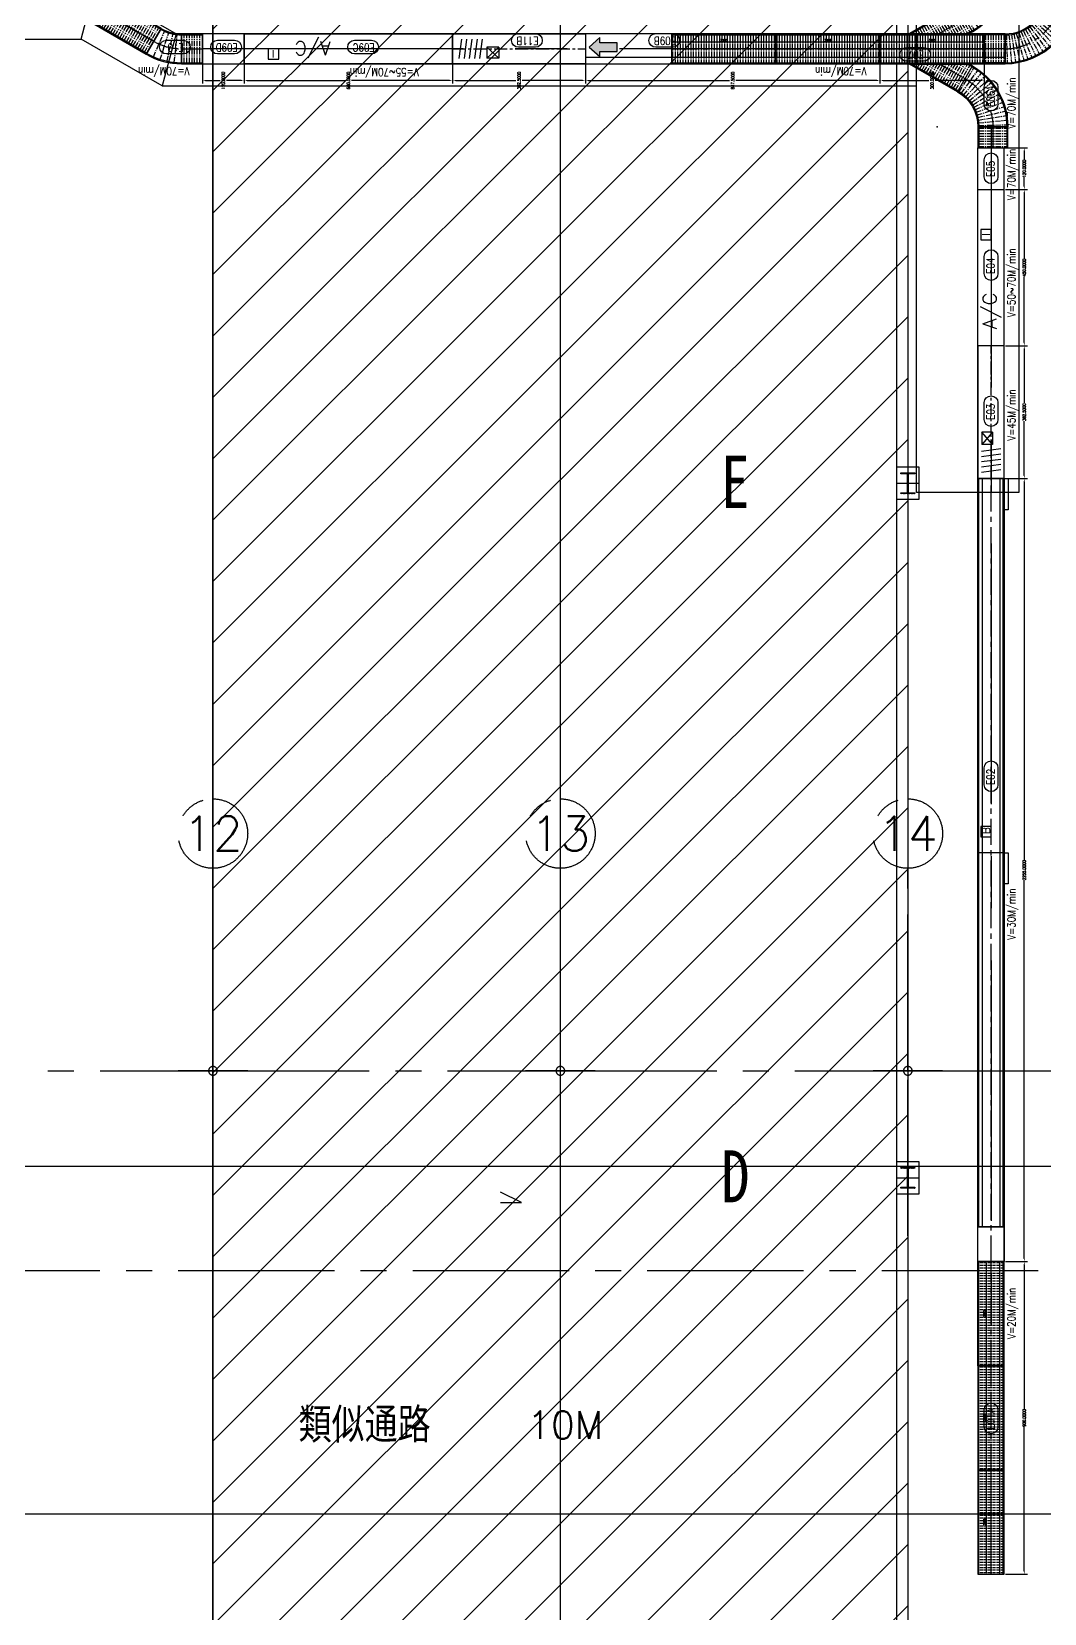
# Model space of a CAD drawing. Extents: x -40736 to 367926, y -65544 to 37405.
# Drawn here: x 345870 to 348784, y -48930 to -44375 of the extents above; entities that cross this region are included whole.
import ezdxf
from ezdxf.enums import TextEntityAlignment as Align

# ---------------------------------------------------------------- set-up
doc = ezdxf.new("R2010")
doc.units = 0
doc.header["$LTSCALE"] = 600
doc.header["$MEASUREMENT"] = 0
for name, pattern in [('CENTER', [2, 1.25, -0.25, 0.25, -0.25]), ('CENTER2', [1.125, 0.75, -0.125, 0.125, -0.125]), ('PHANTOM', [2.5, 1.25, -0.25, 0.25, -0.25, 0.25, -0.25])]:
    doc.linetypes.add(name, pattern=pattern)
doc.layers.get('0').update_dxf_attribs({"linetype": 'CONTINUOUS'})
doc.layers.get('DEFPOINTS').update_dxf_attribs({"linetype": 'CONTINUOUS'})
for name, color, linetype in [('0-CV-DIM', 3, 'CONTINUOUS'), ('0-DC_Line', 142, 'CONTINUOUS'), ('0-架台', 232, 'CONTINUOUS'), ('0-機台細部', 7, 'CONTINUOUS'), ('0-機號', 4, 'CONTINUOUS'), ('0-滾筒細部', 3, 'CONTINUOUS'), ('0-維修步道', 253, 'CONTINUOUS'), ('0-記號', 3, 'CONTINUOUS'), ('1', 1, 'CONTINUOUS'), ('C6', 6, 'CONTINUOUS'), ('底圖', 253, 'CONTINUOUS'), ('規劃圖', 253, 'CONTINUOUS')]:
    doc.layers.add(name, color=color, linetype=linetype)
doc.styles.add('AEH', font='SIMPLEX.SHX', dxfattribs={"bigfont": 'AE.SHX'})
doc.styles.add('asd', font='KAIU.TTF', dxfattribs={"width": 0.8})
doc.styles.get("Standard").update_dxf_attribs({"font": 'txt.shx', "width": 0.75, "bigfont": 'chineset.shx'})
doc.dimstyles.get("Standard").update_dxf_attribs({"dimtxt": 0.18, "dimasz": 0.18, "dimexe": 0.18, "dimexo": 0.0625, "dimgap": 0.09, "dimtad": 0, "dimtih": 1, "dimtoh": 1, "dimdec": 4, "dimzin": 0, "dimdsep": 46, "dimtxsty": 'Standard', "dimcen": 0.09, "dimadec": 0, "dimazin": 0, "dimtfac": 1, "dimtdec": 4, "dimtofl": 0, "dimtmove": 0, "dimatfit": 3, "dimfxl": 0, "dimtolj": 1, "dimtzin": 0, "dimarcsym": 0})

# ---------------------------------------------------------------- blocks, each defined once
blk = doc.blocks.new('MT_DC_Line')
at = {"layer": '0-維修步道'}
for points in [[(94290, 8552), (92790, 8552), (92790, 3797), (94290, 3395)], [(92790, 3797), (94290, 3395), (92940, 1057), (91440, 1459)], [(92940, 1057), (91440, 1459), (91440, -20248), (92940, -20248)]]:
    blk.add_lwpolyline(points, close=True, dxfattribs=at)
blk = doc.blocks.new('roller_FF')
at = {"color": 1, "linetype": 'CENTER', "ltscale": 0.1}
blk.add_line((0, -350), (0, 350), dxfattribs=at)
blk = doc.blocks.new('*D93')
at = {"layer": '0-滾筒細部', "color": 0, "lineweight": -2}
for p, q in [((0, 360), (0, 120)), ((2970, 140), (30, 140)), ((3000, 360), (3000, 120))]:
    blk.add_line(p, q, dxfattribs=at)
at = {"layer": '0-滾筒細部', "color": 0}
for points in [[(30, 145), (30, 135), (0, 140)], [(2970, 145), (2970, 135), (3000, 140)]]:
    blk.add_solid(points, dxfattribs=at)
at = {"layer": 'DEFPOINTS', "color": 0}
for p in [(0, 380), (0, 140), (3000, 380)]:
    blk.add_point(p, dxfattribs=at)
at = {"layer": '0-滾筒細部', "color": 0, "insert": (1500, 192), "char_height": 64, "attachment_point": 5}
blk.add_mtext('\\A1;3000', dxfattribs=at)
blk = doc.blocks.new('*D497')
at = {"layer": '0-CV-DIM', "color": 0, "lineweight": -2}
for p, q in [((2192.1, 9956.9), (2192.1, 9902.7)), ((2312.1, 9956.9), (2312.1, 9902.7)), ((2201.1, 9911.7), (2243.1, 9911.7)), ((2303.1, 9911.7), (2261.1, 9911.7))]:
    blk.add_line(p, q, dxfattribs=at)
at = {"layer": '0-CV-DIM', "color": 0}
for points in [[(2201.1, 9910.2), (2201.1, 9913.2), (2192.1, 9911.7)], [(2303.1, 9910.2), (2303.1, 9913.2), (2312.1, 9911.7)]]:
    blk.add_solid(points, dxfattribs=at)
at = {"layer": 'DEFPOINTS', "color": 0}
for p in [(2192.1, 9960), (2312.1, 9960), (2312.1, 9911.7)]:
    blk.add_point(p, dxfattribs=at)
at = {"layer": '0-CV-DIM', "color": 0, "insert": (2252.1, 9911.7), "char_height": 9, "attachment_point": 5, "rotation": 90}
blk.add_mtext('\\A1;120.0000', dxfattribs=at)
blk = doc.blocks.new('*D498')
at = {"layer": '0-CV-DIM', "color": 0, "lineweight": -2}
for p, q in [((2312.1, 9956.9), (2312.1, 9902.7)), ((2912.1, 9956.9), (2912.1, 9902.7)), ((2321.1, 9911.7), (2603.1, 9911.7)), ((2903.1, 9911.7), (2621.1, 9911.7))]:
    blk.add_line(p, q, dxfattribs=at)
at = {"layer": '0-CV-DIM', "color": 0}
for points in [[(2321.1, 9910.2), (2321.1, 9913.2), (2312.1, 9911.7)], [(2903.1, 9910.2), (2903.1, 9913.2), (2912.1, 9911.7)]]:
    blk.add_solid(points, dxfattribs=at)
at = {"layer": 'DEFPOINTS', "color": 0}
for p in [(2312.1, 9960), (2912.1, 9960), (2912.1, 9911.7)]:
    blk.add_point(p, dxfattribs=at)
at = {"layer": '0-CV-DIM', "color": 0, "insert": (2612.1, 9911.7), "char_height": 9, "attachment_point": 5, "rotation": 90}
blk.add_mtext('\\A1;600.0000', dxfattribs=at)
blk = doc.blocks.new('*D499')
at = {"layer": '0-CV-DIM', "color": 0, "lineweight": -2}
for p, q in [((3294.6, 9956.9), (3294.6, 9902.7)), ((4142.1, 9956.9), (4142.1, 9902.7)), ((3303.6, 9911.7), (3709.3, 9911.7)), ((4133.1, 9911.7), (3727.3, 9911.7))]:
    blk.add_line(p, q, dxfattribs=at)
at = {"layer": '0-CV-DIM', "color": 0}
for points in [[(3303.6, 9910.2), (3303.6, 9913.2), (3294.6, 9911.7)], [(4133.1, 9910.2), (4133.1, 9913.2), (4142.1, 9911.7)]]:
    blk.add_solid(points, dxfattribs=at)
at = {"layer": 'DEFPOINTS', "color": 0}
for p in [(3294.6, 9960), (4142.1, 9960), (4142.1, 9911.7)]:
    blk.add_point(p, dxfattribs=at)
at = {"layer": '0-CV-DIM', "color": 0, "insert": (3718.3, 9911.7), "char_height": 9, "attachment_point": 5, "rotation": 90}
blk.add_mtext('\\A1;847.5000', dxfattribs=at)
blk = doc.blocks.new('*D500')
at = {"layer": '0-CV-DIM', "color": 0, "lineweight": -2}
for p, q in [((4142.1, 9956.9), (4142.1, 9902.7)), ((4442.1, 9961.9), (4442.1, 9902.7)), ((4151.1, 9911.7), (4283.1, 9911.7)), ((4433.1, 9911.7), (4301.1, 9911.7))]:
    blk.add_line(p, q, dxfattribs=at)
at = {"layer": '0-CV-DIM', "color": 0}
for points in [[(4151.1, 9910.2), (4151.1, 9913.2), (4142.1, 9911.7)], [(4433.1, 9910.2), (4433.1, 9913.2), (4442.1, 9911.7)]]:
    blk.add_solid(points, dxfattribs=at)
at = {"layer": 'DEFPOINTS', "color": 0}
for p in [(4142.1, 9960), (4442.1, 9965), (4442.1, 9911.7)]:
    blk.add_point(p, dxfattribs=at)
at = {"layer": '0-CV-DIM', "color": 0, "insert": (4292.1, 9911.7), "char_height": 9, "attachment_point": 5, "rotation": 90}
blk.add_mtext('\\A1;300.0000', dxfattribs=at)
blk = doc.blocks.new('*D504')
at = {"layer": '0-CV-DIM', "color": 0, "lineweight": -2}
for p, q in [((4503.2, 9718), (4566.4, 9718)), ((4557.4, 9709), (4557.4, 9682.2)), ((4557.4, 9607), (4557.4, 9633.8)), ((4503.2, 9598), (4566.4, 9598))]:
    blk.add_line(p, q, dxfattribs=at)
at = {"layer": '0-CV-DIM', "color": 0}
for points in [[(4555.9, 9709), (4558.9, 9709), (4557.4, 9718)], [(4555.9, 9607), (4558.9, 9607), (4557.4, 9598)]]:
    blk.add_solid(points, dxfattribs=at)
at = {"layer": 'DEFPOINTS', "color": 0}
for p in [(4500.1, 9718), (4500.1, 9598), (4557.4, 9598)]:
    blk.add_point(p, dxfattribs=at)
at = {"layer": '0-CV-DIM', "color": 0, "insert": (4557.4, 9658), "char_height": 9, "attachment_point": 5, "rotation": 90}
blk.add_mtext('\\A1;120.0000', dxfattribs=at)
blk = doc.blocks.new('*D505')
at = {"layer": '0-CV-DIM', "color": 0, "lineweight": -2}
for p, q in [((4503.2, 9598), (4566.4, 9598)), ((4557.4, 9589), (4557.4, 9398.3)), ((4557.4, 9157), (4557.4, 9347.7)), ((4503.2, 9148), (4566.4, 9148))]:
    blk.add_line(p, q, dxfattribs=at)
at = {"layer": '0-CV-DIM', "color": 0}
for points in [[(4555.9, 9589), (4558.9, 9589), (4557.4, 9598)], [(4555.9, 9157), (4558.9, 9157), (4557.4, 9148)]]:
    blk.add_solid(points, dxfattribs=at)
at = {"layer": 'DEFPOINTS', "color": 0}
for p in [(4500.1, 9598), (4500.1, 9148), (4557.4, 9148)]:
    blk.add_point(p, dxfattribs=at)
at = {"layer": '0-CV-DIM', "color": 0, "insert": (4557.4, 9373), "char_height": 9, "attachment_point": 5, "rotation": 90}
blk.add_mtext('\\A1;450.0000', dxfattribs=at)
blk = doc.blocks.new('*D506')
at = {"layer": '0-CV-DIM', "color": 0, "lineweight": -2}
for p, q in [((4503.2, 9148), (4566.4, 9148)), ((4557.4, 9139), (4557.4, 8983.2)), ((4557.4, 8774.5), (4557.4, 8930.3)), ((4503.2, 8765.5), (4566.4, 8765.5))]:
    blk.add_line(p, q, dxfattribs=at)
at = {"layer": '0-CV-DIM', "color": 0}
for points in [[(4555.9, 9139), (4558.9, 9139), (4557.4, 9148)], [(4555.9, 8774.5), (4558.9, 8774.5), (4557.4, 8765.5)]]:
    blk.add_solid(points, dxfattribs=at)
at = {"layer": 'DEFPOINTS', "color": 0}
for p in [(4500.1, 9148), (4500.1, 8765.5), (4557.4, 8765.5)]:
    blk.add_point(p, dxfattribs=at)
at = {"layer": '0-CV-DIM', "color": 0, "insert": (4557.4, 8956.7), "char_height": 9, "attachment_point": 5, "rotation": 90}
blk.add_mtext('\\A1;382.5000', dxfattribs=at)
blk = doc.blocks.new('*D507')
at = {"layer": '0-CV-DIM', "color": 0, "lineweight": -2}
for p, q in [((4503.2, 8765.5), (4566.4, 8765.5)), ((4557.4, 8756.5), (4557.4, 7667.2)), ((4557.4, 6519.5), (4557.4, 7608.7)), ((4503.2, 6510.5), (4566.4, 6510.5))]:
    blk.add_line(p, q, dxfattribs=at)
at = {"layer": '0-CV-DIM', "color": 0}
for points in [[(4555.9, 8756.5), (4558.9, 8756.5), (4557.4, 8765.5)], [(4555.9, 6519.5), (4558.9, 6519.5), (4557.4, 6510.5)]]:
    blk.add_solid(points, dxfattribs=at)
at = {"layer": 'DEFPOINTS', "color": 0}
for p in [(4500.1, 8765.5), (4500.1, 6510.5), (4557.4, 6510.5)]:
    blk.add_point(p, dxfattribs=at)
at = {"layer": '0-CV-DIM', "color": 0, "insert": (4557.4, 7638), "char_height": 9, "attachment_point": 5, "rotation": 90}
blk.add_mtext('\\A1;2255.0000', dxfattribs=at)
blk = doc.blocks.new('45_0-curve')
for p, q in [((820, 2709), (-158, 1015)), ((820, 2709), (820, 989)), ((587, 585), (-158, 1015)), ((820, 989), (587, 585)), ((430, 0), (-430, 0))]:
    blk.add_line(p, q)
at = {"linetype": 'CENTER'}
blk.add_line((820, 1849), (214, 800), dxfattribs=at)
blk.add_lwpolyline([(-430, 0), (430, 0), (430, -600), (-430, -600)], close=True)
for radius, start in [(2030, 150.0028), (1170, 150.0049)]:
    blk.add_arc((1600, 0), radius, start, 180)
blk.add_arc((1600, 0), 1600, 150.0036, 180, dxfattribs=at)
blk = doc.blocks.new('GO-1')
blk.add_hatch(color=254).paths.add_polyline_path([(0, 0), (-2.75, -3), (-1.25, -3), (-1.25, -8), (1.25, -8), (1.25, -3), (2.75, -3)])
at = {"color": 254}
blk.add_lwpolyline([(1.25, -8), (1.25, -3), (2.75, -3), (0, 0), (-2.75, -3), (-1.25, -3), (-1.25, -8)], close=True, dxfattribs=at)
blk = doc.blocks.new('A$C255256BC')
for p, q in [((0, 730), (21550, 730)), ((10775, 760), (10775, 0)), ((0, 30), (21550, 30))]:
    blk.add_line(p, q)
at = {"color": 1, "linetype": 'CENTER'}
blk.add_line((-1000, 380), (21550, 380), dxfattribs=at)
for points in [[(0, 760), (-1000, 760), (-1000, 0), (0, 0)], [(0, 0), (21550, 0), (21550, 760), (0, 760)], [(10775, 870), (9875, 870), (9875, 760), (10775, 760)], [(21550, 870), (20650, 870), (20650, 760), (21550, 760)]]:
    blk.add_lwpolyline(points, close=True)
blk = doc.blocks.new('A$C24A45E0A')
for p, q in [((1445, 1013), (1015, 1758)), ((860, 0), (0, 0))]:
    blk.add_line(p, q)
for radius in [2030, 2000, 1200, 1170]:
    blk.add_arc((2030, 0), radius, 120, 180)
at = {"color": 1, "linetype": 'CENTER'}
blk.add_arc((2030, 0), 1600, 120, 180, dxfattribs=at)
blk.add_point((2030, 0))
blk = doc.blocks.new('A$C074F71BD')
at = {"color": 1, "linetype": 'CENTER'}
blk.add_line((2729, 2850), (913, 2850), dxfattribs=at)
for p, q in [((1015, 2358), (1106, 2410)), ((1030, 2332), (1166, 2410)), ((2826, 2410), (1106, 2410)), ((1430, 1639), (2766, 2410)), ((1445, 1613), (2826, 2410)), ((30, 600), (30, 0)), ((830, 600), (830, 0))]:
    blk.add_line(p, q)
at = {"color": 1}
for p, q in [((1230, 1986), (1966, 2410)), ((430, 600), (430, 0))]:
    blk.add_line(p, q, dxfattribs=at)
blk.add_lwpolyline([(0, 600), (860, 600), (860, 0), (0, 0)], close=True)
at = {"layer": '0-滾筒細部', "color": 1, "linetype": 'CENTER', "ltscale": 0.2}
for p, q in [((1396, 1619), (974, 2298)), ((1495, 1677), (1095, 2370)), ((1560, 1714), (1160, 2407)), ((1625, 1752), (1245, 2410)), ((1690, 1789), (1331, 2410)), ((1755, 1827), (1418, 2410)), ((1820, 1864), (1504, 2410)), ((1885, 1902), (1591, 2410)), ((1950, 1939), (1678, 2410)), ((2015, 1977), (1764, 2410)), ((2080, 2014), (1851, 2410)), ((2144, 2052), (1937, 2410)), ((2209, 2089), (2024, 2410)), ((2274, 2127), (2111, 2410)), ((2339, 2164), (2197, 2410)), ((2404, 2202), (2284, 2410)), ((2469, 2239), (2370, 2410)), ((2534, 2277), (2457, 2410)), ((2599, 2314), (2544, 2410)), ((1102, 1361), (484, 1869)), ((1154, 1420), (570, 1967)), ((1210, 1476), (663, 2060)), ((1269, 1528), (761, 2146)), ((1331, 1575), (865, 2226)), ((937, 1095), (208, 1425)), ((972, 1166), (266, 1543)), ((1011, 1234), (332, 1656)), ((1055, 1299), (404, 1765)), ((846, 795), (57, 926)), ((861, 872), (82, 1054)), ((882, 948), (116, 1181)), ((907, 1023), (158, 1304)), ((830, 562), (30, 562)), ((830, 487), (30, 487)), ((831, 639), (31, 665)), ((831, 639), (31, 665)), ((836, 718), (40, 796)), ((830, 412), (30, 412)), ((830, 337), (30, 337)), ((830, 262), (30, 262)), ((830, 187), (30, 187)), ((830, 112), (30, 112)), ((830, 37), (30, 37))]:
    blk.add_line(p, q, dxfattribs=at)
blk.add_blockref('A$C24A45E0A', (0, 600))
blk = doc.blocks.new('A$C13E7233A')
for p, q in [((1017, 585), (272, 1015)), ((860, 0), (0, 0))]:
    blk.add_line(p, q)
for radius in [2030, 2000, 1200, 1170]:
    blk.add_arc((2030, 0), radius, 150, 180)
at = {"color": 1, "linetype": 'CENTER'}
blk.add_arc((2030, 0), 1600, 150, 180, dxfattribs=at)
blk.add_point((2030, 0))
blk = doc.blocks.new('A$C390D36A0')
at = {"color": 1}
for p, q in [((1780, 1407), (1780, 4407)), ((644, 1400), (1350, 2622)), ((430, 600), (430, 0))]:
    blk.add_line(p, q, dxfattribs=at)
for p, q in [((272, 1615), (1350, 3482)), ((298, 1600), (1350, 3422)), ((1350, 3482), (1350, 1762)), ((991, 1200), (1350, 1822)), ((272, 1615), (1017, 1185)), ((1017, 1185), (1350, 1762)), ((30, 600), (30, 0)), ((830, 600), (830, 0))]:
    blk.add_line(p, q)
at = {"color": 1, "linetype": 'CENTER', "ltscale": 0.2}
blk.add_line((298, 1600), (991, 1200), dxfattribs=at)
blk.add_lwpolyline([(0, 600), (0, 0), (860, 0), (860, 600)], close=True)
at = {"layer": '0-滾筒細部', "color": 1, "linetype": 'CENTER', "ltscale": 0.2}
for p, q in [((1235, 3224), (1350, 3158)), ((1273, 3289), (1350, 3244)), ((973, 2769), (1350, 2551)), ((1010, 2834), (1350, 2638)), ((1048, 2899), (1350, 2725)), ((1085, 2964), (1350, 2811)), ((1123, 3029), (1350, 2898)), ((1160, 3094), (1350, 2984)), ((1198, 3159), (1350, 3071)), ((710, 2314), (1350, 1945)), ((748, 2379), (1350, 2032)), ((785, 2444), (1350, 2118)), ((823, 2509), (1350, 2205)), ((860, 2574), (1350, 2292)), ((898, 2639), (1350, 2378)), ((935, 2704), (1350, 2465)), ((448, 1860), (1141, 1460)), ((485, 1925), (1178, 1525)), ((523, 1990), (1216, 1590)), ((560, 2055), (1253, 1655)), ((598, 2120), (1291, 1720)), ((635, 2185), (1328, 1785)), ((673, 2250), (1350, 1859)), ((203, 1413), (934, 1088)), ((335, 1665), (1028, 1265)), ((373, 1730), (1066, 1330)), ((410, 1795), (1103, 1395)), ((74, 1016), (856, 849)), ((128, 1218), (889, 971)), ((30, 525), (830, 525)), ((41, 809), (837, 725)), ((30, 450), (830, 450)), ((30, 375), (830, 375)), ((30, 300), (830, 300)), ((30, 225), (830, 225)), ((30, 150), (830, 150)), ((30, 75), (830, 75))]:
    blk.add_line(p, q, dxfattribs=at)
blk.add_blockref('A$C13E7233A', (0, 600))
blk = doc.blocks.new('*D516')
at = {"layer": '0-CV-DIM', "color": 0, "lineweight": -2}
for p, q in [((4503.2, 6510.5), (4566.4, 6510.5)), ((4557.4, 6501.5), (4557.4, 6085.2)), ((4557.4, 5619.5), (4557.4, 6035.7)), ((4503.2, 5610.5), (4566.4, 5610.5))]:
    blk.add_line(p, q, dxfattribs=at)
at = {"layer": '0-CV-DIM', "color": 0}
for points in [[(4555.9, 6501.5), (4558.9, 6501.5), (4557.4, 6510.5)], [(4555.9, 5619.5), (4558.9, 5619.5), (4557.4, 5610.5)]]:
    blk.add_solid(points, dxfattribs=at)
at = {"layer": 'DEFPOINTS', "color": 0}
for p in [(4500.1, 6510.5), (4500.1, 5610.5), (4557.4, 5610.5)]:
    blk.add_point(p, dxfattribs=at)
at = {"layer": '0-CV-DIM', "color": 0, "insert": (4557.4, 6060.5), "char_height": 9, "attachment_point": 5, "rotation": 90}
blk.add_mtext('\\A1;900.0000', dxfattribs=at)
blk = doc.blocks.new('1F-2149')
at = {"color": 15, "linetype": 'PHANTOM'}
for p, q in [((15298.266919, 94038.564645), (15266.866919, 94038.564645)), ((15266.866919, 94038.564645), (15266.866919, 94003.364645)), ((15298.266919, 94038.564645), (15266.866919, 94003.364645)), ((15298.266919, 94003.364645), (15266.866919, 94038.564645)), ((15298.266919, 94038.564645), (15298.266919, 94003.364645)), ((15298.266919, 94003.364645), (15266.866919, 94003.364645))]:
    blk.add_line(p, q, dxfattribs=at)
blk = doc.blocks.new('CC_001')
at = {"color": 1, "linetype": 'CENTER', "ltscale": 0.5}
blk.add_line((500, 0), (4325, 0), dxfattribs=at)
at = {"color": 15}
for p, q in [((688, -275), (762, 275)), ((838, -275), (912, 275)), ((988, -275), (1062, 275)), ((1138, -275), (1212, 275)), ((1288, -275), (1362, 275))]:
    blk.add_line(p, q, dxfattribs=at)
blk.add_lwpolyline([(500, 380), (4325, 380), (4325, -380), (500, -380)], close=True)
at = {"color": 0, "linetype": 'ByBlock', "extrusion": (0, 0, -1), "xscale": 10, "yscale": 10, "zscale": -10, "rotation": 90}
blk.add_blockref('1F-2149', (938553, -152939), dxfattribs=at)
blk = doc.blocks.new('*D92')
at = {"layer": '0-滾筒細部', "color": 0, "lineweight": -2}
for p, q in [((0, 840), (0, 600)), ((2970, 620), (30, 620)), ((3000, 840), (3000, 600))]:
    blk.add_line(p, q, dxfattribs=at)
at = {"layer": '0-滾筒細部', "color": 0}
for points in [[(30, 625), (30, 615), (0, 620)], [(2970, 625), (2970, 615), (3000, 620)]]:
    blk.add_solid(points, dxfattribs=at)
at = {"layer": 'DEFPOINTS', "color": 0}
for p in [(0, 860), (0, 620), (3000, 860)]:
    blk.add_point(p, dxfattribs=at)
at = {"layer": '0-滾筒細部', "color": 0, "insert": (1500, 672), "char_height": 64, "attachment_point": 5}
blk.add_mtext('\\A1;3000', dxfattribs=at)
blk = doc.blocks.new('roller_FF_800')
at = {"color": 1, "linetype": 'CENTER', "ltscale": 0.1}
blk.add_line((0, -400), (0, 400), dxfattribs=at)
blk = doc.blocks.new('A$C420C0A8B')
blk.add_lwpolyline([(0, 0), (300, 0), (300, 300), (0, 300)], close=True)
blk.add_text('B', height=220).set_placement((80, 35))
blk = doc.blocks.new('A$C46C37F3C')
blk.add_lwpolyline([(0, 0), (300, 0), (300, 300), (0, 300)], close=True)
blk.add_text('I', height=220).set_placement((118, 35))
blk = doc.blocks.new('CURVE_90')
for p, q in [((1600, 1170), (1600, 2030)), ((1600, 2000), (2200, 2000)), ((1600, 1200), (2200, 1200)), ((430, 0), (-430, 0)), ((-400, 0), (-400, -600)), ((400, 0), (400, -600))]:
    blk.add_line(p, q)
at = {"color": 1}
for p, q in [((1600, 1600), (2200, 1600)), ((0, 0), (0, -600))]:
    blk.add_line(p, q, dxfattribs=at)
for points in [[(1600, 1170), (2200, 1170), (2200, 2030), (1600, 2030)], [(-430, 0), (-430, -600), (430, -600), (430, 0)]]:
    blk.add_lwpolyline(points, close=True)
for radius in [2030, 2000, 1200, 1170]:
    blk.add_arc((1600, 0), radius, 90, 180)
at = {"color": 1, "linetype": 'CENTER'}
blk.add_arc((1600, 0), 1600, 90, 180, dxfattribs=at)
blk.add_point((1600, 0))
at = {"layer": '0-滾筒細部', "color": 1, "linetype": 'CENTER', "ltscale": 0.2}
for p, q in [((1138, 1107), (830, 1846)), ((1206, 1133), (943, 1889)), ((1275, 1155), (1058, 1925)), ((1345, 1173), (1175, 1954)), ((1416, 1186), (1294, 1976)), ((1488, 1195), (1414, 1991)), ((1561, 1199), (1535, 1999)), ((1638, 1200), (1638, 2000)), ((1712, 1200), (1712, 2000)), ((1788, 1200), (1788, 2000)), ((1862, 1200), (1862, 2000)), ((1938, 1200), (1938, 2000)), ((2012, 1200), (2012, 2000)), ((2088, 1200), (2088, 2000)), ((2162, 1200), (2162, 2000)), ((724, 820), (140, 1367)), ((775, 872), (225, 1453)), ((829, 920), (316, 1533)), ((886, 965), (411, 1608)), ((946, 1006), (510, 1677)), ((1008, 1044), (613, 1740)), ((1072, 1078), (720, 1796)), ((553, 587), (-144, 978)), ((591, 649), (-82, 1082)), ((632, 709), (-14, 1181)), ((676, 766), (60, 1277)), ((443, 319), (-328, 532)), ((465, 389), (-292, 648)), ((490, 456), (-250, 761)), ((520, 523), (-200, 871)), ((401, 39), (-399, 65)), ((405, 106), (-392, 176)), ((413, 178), (-378, 296)), ((426, 249), (-357, 415)), ((-400, -38), (400, -38)), ((-400, -112), (400, -112)), ((-400, -188), (400, -188)), ((-400, -262), (400, -262)), ((-400, -338), (400, -338)), ((-400, -413), (400, -413)), ((-400, -488), (400, -488)), ((-400, -563), (400, -563))]:
    blk.add_line(p, q, dxfattribs=at)
blk = doc.blocks.new('*U407')
at = {"color": 1, "linetype": 'CENTER', "ltscale": 0.5}
blk.add_line((430, 3825), (430, 0), dxfattribs=at)
at = {"color": 15}
for p, q in [((155, 3637), (705, 3562)), ((155, 3487), (705, 3412)), ((155, 3337), (705, 3262)), ((155, 3187), (705, 3112)), ((155, 3037), (705, 2962))]:
    blk.add_line(p, q, dxfattribs=at)
blk.add_lwpolyline([(860, 3825), (860, 0), (0, 0), (0, 3825)], close=True)
at = {"color": 0, "linetype": 'ByBlock', "extrusion": (0, 0, -1), "xscale": 10, "yscale": 10, "zscale": -10, "rotation": 180}
blk.add_blockref('1F-2149', (152509, 942878), dxfattribs=at)
blk = doc.blocks.new('*D528')
at = {"layer": '0-CV-DIM', "color": 0, "lineweight": -2}
for p, q in [((2912.1, 9956.9), (2912.1, 9902.7)), ((3294.6, 9956.9), (3294.6, 9902.7)), ((2921.1, 9911.7), (3094.3, 9911.7)), ((3285.6, 9911.7), (3112.3, 9911.7))]:
    blk.add_line(p, q, dxfattribs=at)
at = {"layer": '0-CV-DIM', "color": 0}
for points in [[(2921.1, 9910.2), (2921.1, 9913.2), (2912.1, 9911.7)], [(3285.6, 9910.2), (3285.6, 9913.2), (3294.6, 9911.7)]]:
    blk.add_solid(points, dxfattribs=at)
at = {"layer": 'DEFPOINTS', "color": 0}
for p in [(2912.1, 9960), (3294.6, 9960), (3294.6, 9911.7)]:
    blk.add_point(p, dxfattribs=at)
at = {"layer": '0-CV-DIM', "color": 0, "insert": (3103.3, 9911.7), "char_height": 9, "attachment_point": 5, "rotation": 90}
blk.add_mtext('\\A1;382.5000', dxfattribs=at)
blk = doc.blocks.new('*X413')
at = {"layer": 'C6', "color": 0}
for p, q in [((11763.7, 29453.8), (11764.5, 29454.6)), ((11763.7, 29452.9), (11765.3, 29454.6)), ((11764.6, 29452.1), (11767.1, 29454.6)), ((11765.5, 29452.1), (11768, 29454.6)), ((11767.3, 29452.1), (11769.8, 29454.6)), ((11768.1, 29452.1), (11770.6, 29454.6)), ((11769.9, 29452.1), (11772.4, 29454.6)), ((11770.8, 29452.1), (11773.3, 29454.6)), ((11772.6, 29452.1), (11775.1, 29454.6)), ((11773.4, 29452.1), (11775.9, 29454.6)), ((11775.2, 29452.1), (11777.7, 29454.6)), ((11776.1, 29452.1), (11778.6, 29454.6)), ((11777.9, 29452.1), (11780.4, 29454.6)), ((11778.7, 29452.1), (11781.2, 29454.6)), ((11780.5, 29452.1), (11783, 29454.6)), ((11781.4, 29452.1), (11783.9, 29454.6)), ((11782.9, 29451.8), (11785.7, 29454.6)), ((11782.9, 29450.9), (11786.5, 29454.6)), ((11782.9, 29449.1), (11784.5, 29450.7)), ((11782.9, 29448.2), (11784.5, 29449.8)), ((11782.9, 29446.5), (11784.5, 29448.1)), ((11782.9, 29445.6), (11784.5, 29447.2)), ((11782.9, 29443.8), (11784.5, 29445.4)), ((11782.9, 29442.9), (11784.5, 29444.5)), ((11782.9, 29441.2), (11784.5, 29442.8)), ((11782.9, 29440.3), (11784.5, 29441.9)), ((11782.9, 29438.5), (11784.5, 29440.1)), ((11782.9, 29437.6), (11784.5, 29439.2)), ((11782.9, 29435.9), (11784.5, 29437.5)), ((11782.9, 29435), (11784.5, 29436.6)), ((11782.9, 29433.2), (11784.5, 29434.8)), ((11782.9, 29432.3), (11784.5, 29433.9)), ((11782.9, 29430.6), (11784.5, 29432.2)), ((11782.9, 29429.7), (11784.5, 29431.3)), ((11782.9, 29427.9), (11784.5, 29429.5)), ((11782.9, 29427), (11784.5, 29428.6)), ((11782.9, 29425.3), (11784.5, 29426.9)), ((11782.9, 29424.4), (11784.5, 29426)), ((11782.9, 29422.6), (11784.5, 29424.2)), ((11785.8, 29452.1), (11788.3, 29454.6)), ((11786.7, 29452.1), (11789.2, 29454.6)), ((11788.5, 29452.1), (11791, 29454.6)), ((11789.4, 29452.1), (11791.9, 29454.6)), ((11791.1, 29452.1), (11793.6, 29454.6)), ((11792, 29452.1), (11794.5, 29454.6)), ((11793.8, 29452.1), (11796.3, 29454.6)), ((11794.7, 29452.1), (11797.2, 29454.6)), ((11796.4, 29452.1), (11798.9, 29454.6)), ((11797.3, 29452.1), (11799.8, 29454.6)), ((11799.1, 29452.1), (11801.6, 29454.6)), ((11800, 29452.1), (11802.5, 29454.6)), ((11801.7, 29452.1), (11803.7, 29454)), ((11802.6, 29452.1), (11803.7, 29453.1)), ((11763.7, 29395.4), (11765.3, 29397.1)), ((11763.7, 29394.6), (11766.2, 29397.1)), ((11765.4, 29394.6), (11767.9, 29397.1)), ((11766.3, 29394.6), (11768.8, 29397.1)), ((11768.1, 29394.6), (11770.6, 29397.1)), ((11769, 29394.6), (11771.5, 29397.1)), ((11770.7, 29394.6), (11773.2, 29397.1)), ((11771.6, 29394.6), (11774.1, 29397.1)), ((11773.4, 29394.6), (11775.9, 29397.1)), ((11774.3, 29394.6), (11776.8, 29397.1)), ((11776, 29394.6), (11778.5, 29397.1)), ((11776.9, 29394.6), (11779.4, 29397.1)), ((11778.7, 29394.6), (11781.2, 29397.1)), ((11779.6, 29394.6), (11782.1, 29397.1)), ((11781.3, 29394.6), (11784.5, 29397.7)), ((11782.2, 29394.6), (11784.7, 29397.1)), ((11782.9, 29421.7), (11784.5, 29423.3)), ((11782.9, 29420), (11784.5, 29421.6)), ((11782.9, 29419.1), (11784.5, 29420.7)), ((11782.9, 29417.3), (11784.5, 29418.9)), ((11782.9, 29416.4), (11784.5, 29418)), ((11782.9, 29414.6), (11784.5, 29416.2)), ((11782.9, 29413.8), (11784.5, 29415.4)), ((11782.9, 29412), (11784.5, 29413.6)), ((11782.9, 29411.1), (11784.5, 29412.7)), ((11782.9, 29409.3), (11784.5, 29410.9)), ((11782.9, 29408.5), (11784.5, 29410.1)), ((11782.9, 29406.7), (11784.5, 29408.3)), ((11782.9, 29405.8), (11784.5, 29407.4)), ((11782.9, 29404), (11784.5, 29405.6)), ((11782.9, 29403.2), (11784.5, 29404.8)), ((11782.9, 29401.4), (11784.5, 29403)), ((11782.9, 29400.5), (11784.5, 29402.1)), ((11782.9, 29398.7), (11784.5, 29400.3)), ((11782.9, 29397.9), (11784.5, 29399.5)), ((11784, 29394.6), (11786.5, 29397.1)), ((11784.9, 29394.6), (11787.4, 29397.1)), ((11786.7, 29394.6), (11789.2, 29397.1)), ((11787.5, 29394.6), (11790, 29397.1)), ((11789.3, 29394.6), (11791.8, 29397.1)), ((11790.2, 29394.6), (11792.7, 29397.1)), ((11792, 29394.6), (11794.5, 29397.1)), ((11792.8, 29394.6), (11795.3, 29397.1)), ((11794.6, 29394.6), (11797.1, 29397.1)), ((11795.5, 29394.6), (11798, 29397.1)), ((11797.3, 29394.6), (11799.8, 29397.1)), ((11798.1, 29394.6), (11800.6, 29397.1)), ((11799.9, 29394.6), (11802.4, 29397.1)), ((11800.8, 29394.6), (11803.3, 29397.1)), ((11802.6, 29394.6), (11803.7, 29395.7)), ((11803.4, 29394.6), (11803.7, 29394.8))]:
    blk.add_line(p, q, dxfattribs=at)
blk = doc.blocks.new('*U537')
at = {"color": 1, "linetype": 'Continuous'}
blk.add_line((-32.5, 0), (32.5, 0), dxfattribs=at)
at = {"color": 1}
blk.add_lwpolyline([(-32.5, -46), (32.5, -46), (32.5, 46), (-32.5, 46)], close=True, dxfattribs=at)
blk.add_lwpolyline([(-20, 30), (20, 30), (20, 27.5), (0.8, 27.5), (0.8, -27.5), (20, -27.5), (20, -30), (-20, -30), (-20, -27.5), (-0.8, -27.5), (-0.8, 27.5), (-20, 27.5), (-20, 30)], dxfattribs=at)
blk.add_blockref('*X413', (-11783.7, -29424.6), dxfattribs=at)
blk = doc.blocks.new('*U538')
at = {"color": 0, "linetype": 'ByBlock', "lineweight": -2}
for p in [(0, -6000), (0, -8000)]:
    blk.add_blockref('*U537', p, dxfattribs=at)
blk = doc.blocks.new('*U531')
at = {"color": 0}
blk.add_blockref('*U538', (0, 5000), dxfattribs=at)
blk = doc.blocks.new('*U532')
at = {"layer": '1', "color": 0, "linetype": 'ByBlock', "lineweight": -2}
blk.add_blockref('*U531', (0, 0), dxfattribs=at)
blk = doc.blocks.new('CV_3000L_FF')
for p, q in [((0, 350), (3000, 350)), ((0, -350), (3000, -350))]:
    blk.add_line(p, q)
at = {"color": 1, "linetype": 'CENTER'}
blk.add_line((0, 0), (3000, 0), dxfattribs=at)
blk.add_lwpolyline([(0, -380), (3000, -380), (3000, 380), (0, 380)], close=True)
at = {"layer": '0-滾筒細部'}
for p in [(37.5, 0), (112.5, 0), (187.5, 0), (262.5, 0), (337.5, 0), (412.5, 0), (487.5, 0), (562.5, 0), (637.5, 0), (712.5, 0), (787.5, 0), (862.5, 0), (937.5, 0), (1012.5, 0), (1087.5, 0), (1162.5, 0), (1237.5, 0), (1312.5, 0), (1387.5, 0), (1462.5, 0), (1537.5, 0), (1612.5, 0), (1687.5, 0), (1762.5, 0), (1837.5, 0), (1912.5, 0), (1987.5, 0), (2062.5, 0), (2137.5, 0), (2212.5, 0), (2287.5, 0), (2362.5, 0), (2437.5, 0), (2512.5, 0), (2587.5, 0), (2662.5, 0), (2737.5, 0), (2812.5, 0), (2887.5, 0), (2962.5, 0)]:
    blk.add_blockref('roller_FF', p, dxfattribs=at)
dim = blk.add_linear_dim(base=(0, 140), p1=(3000, 380), p2=(0, 380), dimstyle='Standard', override={"dimscale": 20}, dxfattribs=at)
dim.commit()
dim.dimension.update_dxf_attribs({"geometry": '*D93', "text_midpoint": (1500, 192)})
blk = doc.blocks.new('A$C3BB94408')
for p, q in [((0.00007, 830.00009), (3000.00007, 830.00009)), ((0.00007, 30.00009), (3000.00007, 30.00009))]:
    blk.add_line(p, q)
at = {"color": 1, "linetype": 'CENTER'}
blk.add_line((0.00007, 430.00009), (3000.00007, 430.00009), dxfattribs=at)
blk.add_lwpolyline([(0.00007, 0.00009), (3000.00007, 0.00009), (3000.00007, 860.00009), (0.00007, 860.00009)], close=True)
at = {"layer": '0-滾筒細部'}
for p in [(37.50007, 430.00009), (112.50007, 430.00009), (187.50007, 430.00009), (262.50007, 430.00009), (337.50007, 430.00009), (412.50007, 430.00009), (487.50007, 430.00009), (562.50007, 430.00009), (637.50007, 430.00009), (712.50007, 430.00009), (787.50007, 430.00009), (862.50007, 430.00009), (937.50007, 430.00009), (1012.50007, 430.00009), (1087.50007, 430.00009), (1162.50007, 430.00009), (1237.50007, 430.00009), (1312.50007, 430.00009), (1387.50007, 430.00009), (1462.50007, 430.00009), (1537.50007, 430.00009), (1612.50007, 430.00009), (1687.50007, 430.00009), (1762.50007, 430.00009), (1837.50007, 430.00009), (1912.50007, 430.00009), (1987.50007, 430.00009), (2062.50007, 430.00009), (2137.50007, 430.00009), (2212.50007, 430.00009), (2287.50007, 430.00009), (2362.50007, 430.00009), (2437.50007, 430.00009), (2512.50007, 430.00009), (2587.50007, 430.00009), (2662.50007, 430.00009), (2737.50007, 430.00009), (2812.50007, 430.00009), (2887.50007, 430.00009), (2962.50007, 430.00009)]:
    blk.add_blockref('roller_FF_800', p, dxfattribs=at)
dim = blk.add_linear_dim(base=(0.00007, 620.00009), p1=(3000.00007, 860.00009), p2=(0.00007, 860.00009), dimstyle='Standard', override={"dimscale": 20}, dxfattribs=at)
dim.commit()
dim.dimension.update_dxf_attribs({"geometry": '*D92', "text_midpoint": (1500.00007, 672.00009)})
blk = doc.blocks.new('A$C1C6605B1')
blk.add_lwpolyline([(2312.07952, 9959.99999), (2312.07952, 10045.99999), (2912.07952, 10045.99999), (2912.07952, 9959.99999)], close=True)
for points in [[(4502.07952, 9977.49998), (3294.57952, 9977.49998)], [(4487.57952, 5610.49998), (4487.57952, 6510.49998)]]:
    blk.add_lwpolyline(points)
at = {"layer": '0-DC_Line'}
for p, q in [((2192.07952, 10045.99999), (2192.07952, 9959.99999)), ((2312.07952, 10045.99999), (2312.07952, 9959.99999)), ((2912.07952, 10045.99999), (2912.07952, 9959.99999)), ((3294.57952, 10045.99999), (3294.57952, 9959.99999)), ((4424.07952, 9717.99998), (4500.07952, 9717.99998)), ((4424.07952, 6210.49998), (4424.07952, 9717.99998)), ((4500.07952, 6210.49998), (4500.07952, 9717.99998)), ((4424.07952, 9597.99998), (4500.07952, 9597.99998)), ((4500.07952, 9147.99998), (4424.07952, 9147.99998)), ((4500.07952, 8765.49998), (4424.07952, 8765.49998)), ((4436.57952, 8765.49998), (4436.57952, 6610.49998)), ((4487.57952, 8765.49998), (4487.57952, 6610.49998)), ((4424.07952, 6610.49998), (4500.07952, 6610.49998))]:
    blk.add_line(p, q, dxfattribs=at)
at = {"layer": '0-DC_Line', "linetype": 'CENTER'}
for p, q in [((4142.07952, 10002.99999), (2192.07952, 10002.99999)), ((4442.07952, 10002.99999), (4142.07952, 10002.99999)), ((4462.07952, 9777.99998), (4462.07952, 6210.49998))]:
    blk.add_line(p, q, dxfattribs=at)
at = {"layer": '0-DC_Line', "linetype": 'CENTER', "ltscale": 0.5}
blk.add_line((4462.07952, 5610.49998), (4462.07952, 6210.49998), dxfattribs=at)
at = {"layer": '0-DC_Line'}
for points in [[(4142.07952, 9959.99999), (4142.07952, 10045.99999), (2192.07952, 10045.99999), (2192.07952, 9959.99999)], [(4142.07952, 9959.99999), (4142.07952, 10045.99999), (4442.07952, 10045.99999), (4442.07952, 9959.99999)], [(4424.07952, 9777.99998), (4424.07952, 9717.99998), (4510.07952, 9717.99998), (4510.07952, 9777.99998)]]:
    blk.add_lwpolyline(points, close=True, dxfattribs=at)
at = {"layer": '0-機號'}
for points in [[(2088.54818, 10027.58528), (2137.53751, 10027.58528, -1), (2137.53751, 9988.4147), (2088.54818, 9988.4147, -1)], [(2235.56392, 10027.58528), (2284.55324, 10027.58528, -1), (2284.55324, 9988.4147), (2235.56392, 9988.4147, -1)], [(3101.43149, 10046.75863), (3150.42082, 10046.75863, -1), (3150.42082, 10007.58805), (3101.43149, 10007.58805, -1)], [(3496.87684, 10046.75863), (3545.86617, 10046.75863, -1), (3545.86617, 10007.58805), (3496.87684, 10007.58805, -1)], [(4218.82298, 10006.39678), (4267.81231, 10006.39678, -1), (4267.81231, 9967.2262), (4218.82298, 9967.2262, -1)], [(4481.66481, 9892.52219), (4481.66481, 9843.53287, -1), (4442.49423, 9843.53287), (4442.49423, 9892.52219, -1)], [(4481.66481, 9683.48291), (4481.66481, 9634.49358, -1), (4442.49423, 9634.49358), (4442.49423, 9683.48291, -1)], [(4481.66481, 8984.21248), (4481.66481, 8935.22315, -1), (4442.49423, 8935.22315), (4442.49423, 8984.21248, -1)], [(4481.66481, 7932.66242), (4481.66481, 7883.67309, -1), (4442.49423, 7883.67309), (4442.49423, 7932.66242, -1)], [(4481.66481, 6083.53907), (4481.66481, 6034.54975, -1), (4442.49423, 6034.54975), (4442.49423, 6083.53907, -1)]]:
    blk.add_lwpolyline(points, format="xyb", close=True, dxfattribs=at)
at = {"layer": '0-機號', "color": 7}
for points in [[(2629.78095, 10027.58528), (2678.77028, 10027.58528, -1), (2678.77028, 9988.4147), (2629.78095, 9988.4147, -1)], [(4481.66481, 9404.70029), (4481.66481, 9355.71097, -1), (4442.49423, 9355.71097), (4442.49423, 9404.70029, -1)]]:
    blk.add_lwpolyline(points, format="xyb", close=True, dxfattribs=at)
at = {"xscale": 9.999999997671694, "yscale": 9.999999997671694, "zscale": 9.999999997671694, "rotation": 90}
blk.add_blockref('GO-1', (3305.53672, 10007.99999), dxfattribs=at)
at = {"layer": '0-DC_Line', "xscale": 0.09999999997671694, "yscale": 0.09999999997671694, "zscale": 0.09999999997671694, "rotation": 90}
blk.add_blockref('45_0-curve', (2132.07952, 10002.99999), dxfattribs=at)
at = {"layer": '0-機台細部', "xscale": 0.09999999997671694, "yscale": 0.09999999997671694, "zscale": 0.09999999997671694}
for name, p, rotation in [('A$C074F71BD', (4510.0795, 10287.99996), 180), ('CURVE_90', (4662.07952, 10162.99999), 180), ('A$C390D36A0', (2192.07948, 9959.9999), 90), ('*U407', (3294.57947, 9960.00007), 90), ('CV_3000L_FF', (4462.07952, 6210.49998), 90), ('CV_3000L_FF', (4462.07952, 5910.49998), 90), ('CV_3000L_FF', (4462.07952, 5610.49998), 90)]:
    blk.add_blockref(name, p, dxfattribs=dict(at, rotation=rotation))
for p in [(3542.07951, 9959.99998), (3842.07951, 9959.99998), (4142.07951, 9959.99998)]:
    blk.add_blockref('A$C3BB94408', p, dxfattribs=at)
at = {"layer": '0-機台細部', "extrusion": (0, 0, -1), "xscale": 0.09999999997671694, "yscale": 0.09999999997671694, "zscale": -0.1}
blk.add_blockref('A$C074F71BD', (-4510.0795, 9718.00001), dxfattribs=at)
at = {"layer": '0-機台細部', "extrusion": (0, 0, -1), "xscale": 0.09999999997671694, "yscale": 0.09999999997671694, "zscale": -0.1, "rotation": 90}
for name, p in [('CC_001', (-4462.07952, 8715.49998)), ('A$C255256BC', (-4424.07949, 6610.50009))]:
    blk.add_blockref(name, p, dxfattribs=at)
at = {"layer": '0-記號', "xscale": 0.09999999997671694, "yscale": 0.09999999997671694, "zscale": 0.09999999997671694}
for name, p, rotation in [('A$C46C37F3C', (2411.61093, 10002.99999), 180), ('A$C46C37F3C', (4462.07952, 9452.84904), 90), ('A$C420C0A8B', (4462.07952, 7733.78013), 90)]:
    blk.add_blockref(name, p, dxfattribs=dict(at, rotation=rotation))
at = {"layer": '規劃圖', "xscale": 0.09999999997671694, "yscale": 0.09999999997671694, "zscale": 0.09999999997671694, "rotation": 90}
blk.add_blockref('MT_DC_Line', (2222.27952, 751.99999), dxfattribs=at)
for rotation, p in [(180, (2561.66438, 10024.3894)), (90, (4477.93492, 9195.92713))]:
    blk.add_text('A/C', height=40, rotation=rotation).set_placement(p)
at = {"layer": '0-機號', "width": 0.8}
for s, rotation, p in [('E11B', 180, (3127.7848, 10025.80358)), ('E09B', 180, (3523.23015, 10025.80358)), ('E10', 180, (2114.90149, 10006.63023)), ('E09D', 180, (2261.91722, 10006.63023)), ('E07', 180, (4245.17629, 9985.44173)), ('V=70M/min', 180, (2080.8752, 9940.0729)), ('V=55~70M/min', 180, (2715.34227, 9937.5786)), ('V=70M/min', 180, (4029.50812, 9940.0729)), ('E06A', 90, (4460.70976, 9866.16889)), ('V=70M/min', 90, (4521.97469, 9846.69503)), ('V=70M/min', 90, (4521.97469, 9640.97083)), ('E05', 90, (4460.70976, 9657.1296)), ('V=50~70M/min', 90, (4521.97469, 9329.36009)), ('V=45M/min', 90, (4521.97469, 8948.44964)), ('E03', 90, (4460.70976, 8957.85917)), ('E02', 90, (4460.70976, 7906.30911)), ('V=30M/min', 90, (4521.97469, 7511.0663)), ('V=20M/min', 90, (4521.97469, 6361.72698)), ('E01A', 90, (4460.70976, 6057.18577))]:
    blk.add_text(s, height=23.04, rotation=rotation, dxfattribs=at).set_placement(p, align=Align.MIDDLE)
at = {"layer": '0-機號', "color": 7, "width": 0.8}
for s, rotation, p in [('E09C', 180, (2656.13426, 10006.63023)), ('E04', 90, (4460.70976, 9378.34699))]:
    blk.add_text(s, height=23.04, rotation=rotation, dxfattribs=at).set_placement(p, align=Align.MIDDLE)
at = {"layer": '0-CV-DIM'}
for base, p1, p2, angle, picture, middle in [((2312.07952, 9911.6921), (2192.07952, 9959.99999), (2312.07952, 9959.99999), 180, '*D497', (2252.07952, 9911.6921)), ((2912.07952, 9911.6921), (2312.07952, 9959.99999), (2912.07952, 9959.99999), 180, '*D498', (2612.07952, 9911.6921)), ((3294.57952, 9911.6921), (2912.07952, 9959.99999), (3294.57952, 9959.99999), 180, '*D528', (3103.32952, 9911.6921)), ((4142.07952, 9911.6921), (3294.57952, 9959.99999), (4142.07952, 9959.99999), 180, '*D499', (3718.32952, 9911.6921)), ((4442.07952, 9911.6921), (4142.07952, 9959.99999), (4442.07952, 9964.99999), 180, '*D500', (4292.07952, 9911.6921)), ((4557.40533, 9597.99998), (4500.07952, 9717.99998), (4500.07952, 9597.99998), 90, '*D504', (4557.40533, 9657.99998)), ((4557.40533, 9147.99998), (4500.07952, 9597.99998), (4500.07952, 9147.99998), 90, '*D505', (4557.40533, 9372.99998)), ((4557.40533, 8765.49998), (4500.07952, 9147.99998), (4500.07952, 8765.49998), 90, '*D506', (4557.40533, 8956.74998)), ((4557.40533, 6510.49998), (4500.07952, 8765.49998), (4500.07952, 6510.49998), 90, '*D507', (4557.40533, 7637.99998)), ((4557.40533, 5610.49998), (4500.07952, 6510.49998), (4500.07952, 5610.49998), 90, '*D516', (4557.40533, 6060.49998))]:
    dim = blk.add_linear_dim(base=base, p1=p1, p2=p2, angle=angle, dimstyle='Standard', override={"dimscale": 50, "dimtmove": 1}, dxfattribs=at)
    dim.commit()
    dim.dimension.update_dxf_attribs({"geometry": picture, "text_midpoint": middle})

msp = doc.modelspace()

# ---------------------------------------------------------------- hatches: boundary and pattern name
at = {"layer": '底圖'}
h = msp.add_hatch(dxfattribs=at)
h.set_pattern_fill('ANSI31', color=253, scale=1000, style=0)
h.set_pattern_definition([(45, (309308.72, -68899.45), (-88.38835, 88.38835), [])])
h.paths.add_polyline_path([(346391.28917, -33643.31825), (348391.28897, -33643.31825), (348391.28897, -49643.31765), (346391.28917, -49643.31765)])

# ---------------------------------------------------------------- linework, layer by layer
at = {"color": 0}
msp.add_lwpolyline([(360437.28956, -32043.29681), (348358.78957, -32043.29681), (348358.78957, -49721.79681), (360437.28956, -49721.79681)], close=True, dxfattribs=at)
at = {"layer": '0-架台'}
msp.add_lwpolyline([(348416.08957, -45702.29682), (348416.08957, -42957.29682), (348711.08957, -42957.29682), (348711.08957, -45702.29682)], close=True, dxfattribs=at)
at = {"layer": '底圖', "color": 253}
for p, q in [((346391.28917, -33643.31825), (346391.28917, -49643.31765)), ((347391.28897, -49643.31765), (347391.28897, -33643.31825)), ((348391.28897, -33643.31825), (348391.28897, -49643.31765)), ((355391.28837, -47643.31795), (335391.29017, -47643.31795)), ((335391.29017, -48643.31765), (355391.28837, -48643.31765))]:
    msp.add_line(p, q, dxfattribs=at)
at = {"layer": '底圖', "linetype": 'CENTER2'}
for p, q in [((346391.28957, -47367.82286), (346391.28957, -46784.66141)), ((347391.28957, -47367.82286), (347391.28957, -46784.66141)), ((348391.28957, -47367.82286), (348391.28957, -46784.66141)), ((346391.28957, -47843.33166), (346391.28957, -47317.82286)), ((346391.28957, -47843.33166), (346391.28957, -47317.82286)), ((347391.28957, -47843.33166), (347391.28957, -47317.82286)), ((347391.28957, -47843.33166), (347391.28957, -47317.82286)), ((348391.28957, -47843.33166), (348391.28957, -47317.82286)), ((348391.28957, -47843.33166), (348391.28957, -47317.82286)), ((345391.28957, -47367.82286), (346391.28957, -47367.82286)), ((346291.28957, -47367.82286), (346491.28957, -47367.82286)), ((346491.28957, -47367.82286), (346291.28957, -47367.82286)), ((346391.28957, -47367.82286), (347391.28957, -47367.82286)), ((347291.28957, -47367.82286), (347491.28957, -47367.82286)), ((347491.28957, -47367.82286), (347291.28957, -47367.82286)), ((347391.28957, -47367.82286), (348391.28957, -47367.82286)), ((348291.28957, -47367.82286), (348491.28957, -47367.82286)), ((348491.28957, -47367.82286), (348291.28957, -47367.82286)), ((348391.28957, -47367.82286), (349391.28957, -47367.82286)), ((347279.14078, -47747.37806), (347219.14078, -47717.37806)), ((347219.14078, -47747.37806), (347279.14078, -47747.37806)), ((327391.24141, -47943.71699), (364000.46409, -47941.95368))]:
    msp.add_line(p, q, dxfattribs=at)
at = {"layer": '底圖', "color": 253}
msp.add_lwpolyline([(346391.28917, -33643.31825), (348391.28897, -33643.31825), (348391.28897, -49643.31765), (346391.28917, -49643.31765)], close=True, dxfattribs=at)
at = {"layer": '底圖', "linetype": 'CENTER2'}
for centre, major_axis, start_param, end_param in [((346391.28957, -46684.66141), (70.71068, 70.71068), 0.7853981634, 7.0685834706), ((347391.28957, -46684.66141), (70.71068, 70.71068), 0.7853981634, 7.0685834706), ((348391.28957, -46684.66141), (-70.71068, 70.71068), -0.7853981634, 5.4977871438), ((346391.28957, -47367.82286), (8.83883, 8.83883), 5.4977871438, 8.6393797974), ((346391.28957, -47367.82286), (8.83883, 8.83883), 5.4977871438, 8.6393797974), ((346391.28957, -47367.82286), (-8.83883, 8.83883), 0.7853981634, 3.926990817), ((346391.28957, -47367.82286), (-8.83883, 8.83883), 0.7853981634, 3.926990817), ((347391.28957, -47367.82286), (8.83883, 8.83883), 5.4977871438, 8.6393797974), ((347391.28957, -47367.82286), (8.83883, 8.83883), 5.4977871438, 8.6393797974), ((347391.28957, -47367.82286), (8.83883, 8.83883), 2.3561944902, 5.4977871438), ((347391.28957, -47367.82286), (8.83883, 8.83883), 2.3561944902, 5.4977871438), ((348391.28957, -47367.82286), (8.83883, 8.83883), 5.4977871438, 8.6393797974), ((348391.28957, -47367.82286), (8.83883, 8.83883), 5.4977871438, 8.6393797974), ((348391.28957, -47367.82286), (8.83883, 8.83883), 2.3561944902, 5.4977871438), ((348391.28957, -47367.82286), (8.83883, 8.83883), 2.3561944902, 5.4977871438)]:
    msp.add_ellipse(centre, major_axis=major_axis, ratio=1, start_param=start_param, end_param=end_param, dxfattribs=at)

# ---------------------------------------------------------------- block references
at = {"layer": '1', "color": 0}
msp.add_blockref('*U532', (348391.28957, -44675.79681), dxfattribs=at)
at = {"layer": '底圖', "color": 253}
msp.add_blockref('A$C1C6605B1', (344169.01004, -54427.7968), dxfattribs=at)

# ---------------------------------------------------------------- texts
at = {"linetype": 'Continuous', "style": 'AEH'}
for s, p in [('12', (346391.28957, -46684.66141)), ('13', (347391.28957, -46684.66141)), ('14', (348391.28957, -46684.66141))]:
    msp.add_text(s, height=100, dxfattribs=at).set_placement(p, align=Align.MIDDLE)
for s, height, p in [('類似通路', 100, (346637.78771, -48438.30122)), ('10M', 80, (347295.58438, -48427.66776))]:
    msp.add_text(s, height=height, dxfattribs=at).set_placement(p)
at = {"color": 2, "char_height": 150, "attachment_point": 1, "style": 'asd'}
for s, insert in [('E', (347854.04698, -45596.65293)), ('D', (347854.04698, -47596.65293))]:
    msp.add_mtext_dynamic_manual_height_columns(s, width=165.5111401, gutter_width=500, heights=[0], dxfattribs=dict(at, insert=insert))

doc.saveas('drawing.dxf')
